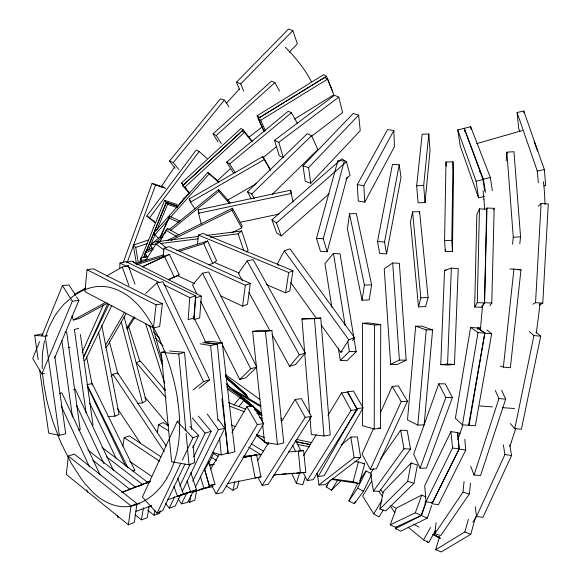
<?xml version="1.0" encoding="UTF-8"?>
<svg xmlns="http://www.w3.org/2000/svg" width="581" height="581" viewBox="0 0 581 581"><rect width="100%" height="100%" fill="white"/><g stroke="black" fill="none" stroke-linecap="round" stroke-linejoin="round"><path stroke-width="0.87" d="M362.573 323.283L362.421 425.648L374.222 429.018L380.417 428.364L380.729 324.677L368.753 322.927L362.573 323.283L374.484 325.048L380.729 324.677M374.222 429.018L374.484 325.048M452.417 251.45L453.543 173.675L452.969 161.809L445.99 161.99L444.588 240.476L445.307 251.551L452.417 251.45L451.807 240.367L452.969 161.809M445.307 251.551L445.337 249.743M474.67 306.979L477.291 302.643L479.456 208.877L486.609 209.16L484.547 302.955L481.802 307.284L474.67 306.979L476.834 214.738L479.456 208.877M481.802 306.681L484.518 302.708L487.009 208.034L494.177 208.325L491.773 303.028L489.885 305.679M440.761 364.628L447.559 364.055L451.364 268.124L458.249 268.611L454.48 364.447L447.581 365.013L440.761 364.628L444.538 270.332L451.364 268.124M119.737 268.299L119.976 263.011L125.954 261.588L195.739 295.947L194.141 317.93L188.171 319.666L189.74 297.595L163.784 284.726M532.908 304.19L535.551 302.672L541.1 203.495L548.275 203.975L542.777 303.173L539.364 305.061M482.52 305.65L480.393 329.964M193.771 319.695L195.427 297.842L201.367 296.157L199.668 317.93L194.613 319.441M506.196 160.981L506.886 152.164L513.967 151.721L520.554 236.859L519.777 243.817M415.647 326.166L407.506 419.925L417.833 425.103L424.145 424.893L432.613 329.885L421.944 326.181L415.647 326.166L426.243 329.885L432.613 329.885M417.833 425.103L426.243 329.885M87.012 269.751L84.942 291.691L153.435 327.829L159.659 326.573L162.36 303.718L93.236 268.807L87.012 269.751L156.1 304.88L162.36 303.718M425.023 202.573L430.034 150.668L428.807 133.964L422.169 134.255L416.664 185.76L418.088 202.791L425.023 202.573L423.672 185.513L428.807 133.964M163.029 257.811L163.987 248.131L169.078 246.613L250.288 283.455L247.506 304.299L242.567 306.143L220.591 295.845M512.558 244.194L513.255 237.244L506.886 152.164M436.113 522.595L434.77 533.823L440.834 535.479L469.375 493.93L470.472 483.21M434.77 533.823L462.955 492.165L464.088 481.453M503.371 367.09L513.938 269.112L520.968 269.809L510.379 367.737L503.371 367.09L500.234 366.015M68.333 456.063L66.328 474.445L128.379 524.788L134.32 522.457L136.956 503.604L74.274 454.102L68.333 456.063L130.979 505.869L136.956 503.604M153.435 327.829L156.1 304.88M197.438 243.976L198.484 235.044L202.972 233.446L292.977 270.695L289.832 290.856L285.576 292.78L266.541 284.668M242.567 306.143L245.32 285.22L250.288 283.455M349.501 213.801L347.445 228.994L362.05 300.195L369.189 299.919L371.651 284.835L356.356 213.597L349.501 213.801L364.418 285.104L362.05 300.195M128.379 524.788L130.979 505.869M285.576 292.78L288.699 272.54L292.977 270.695M122.867 446.281L124.218 437.667L129.425 435.953L160.886 456.804M470.625 327.415L455.388 418.269L462.418 424.842L469.085 425.285L484.801 333.138L477.284 327.982L470.625 327.415L478.04 332.572L484.801 333.138M462.418 424.842L478.04 332.572M135.075 514.773L141.415 519.85L143.463 507.787M149.135 506.588L147.218 517.751L141.415 519.85M157.197 432.7L158.598 424.667L163.167 422.525L168.57 425.851M477.727 329.456L478.032 327.677L480.56 327.909M478.032 327.677L484.823 333.124L468.591 425.248L475.316 425.764L491.657 333.741L486.834 329.928M188.229 501.214L189.711 502.224L191.033 495.135M196.668 490.451L194.838 500.161L189.711 502.224M386.576 253.897L401.013 177.321L399.227 164.786L392.458 164.423L377.512 241.543L379.676 253.403L386.576 253.897L384.513 242.03L399.227 164.786M413.977 483.305L417.419 465.011L411.13 463.013L383.337 491.649L379.843 509.043L385.813 510.91L413.977 483.305L407.637 481.3L379.843 509.043M407.637 481.3L411.13 463.013M231.979 232.647L241.696 227.875L242.11 225.791L232.436 208.245L166.921 240.672M147.639 510.227L154.016 515.245L155.047 510.06M160.196 510.779L159.673 513.364L154.016 515.245M536.038 332.143L540.708 336.188L521.418 429.199L514.781 428.669L533.939 335.549L529.327 331.511M412.583 211.883L410.469 222L418.516 306.862L425.648 306.594L428.081 297.552L419.613 211.629L412.583 211.883L420.833 297.821L418.516 306.862M226.089 485.919L232.981 490.255L234.826 481.62M238.864 480.865L237.389 487.757L232.981 490.255M419.242 213.314L419.613 211.629M44.454 340.924L42.391 353.568L42.195 368.681M160.581 237.019L169.616 216.328L180.103 220.991M241.696 227.875L231.979 210.257L232.436 208.245M327.176 251.755L323.239 238.733L344.373 160.843L337.866 160.654L316.485 238.392L320.509 251.399L327.176 251.755L347.169 176.944M332.194 478.846L353.088 481.772L358.426 461.931L364.686 463.791L359.37 483.617L331.163 479.347M274.007 474.793L273.542 476.507L272.228 477.364M439.57 536.343L435.706 549.735L441.262 551.95L470.777 534.295L475.694 516.538M435.706 549.735L464.858 531.927L468.402 519.254M45.71 336.225L48.862 327.437L53.83 317.604A133.514 79.045 74.2 0 1 57.265 312.317L63.663 304.538L72.356 296.847A168.846 100.491 73.1 0 1 77.084 293.674C84.535 289.084 93.2 286.135 102.024 286.418A97.659 58.158 75.3 0 1 111.937 287.965C136.252 295.17 150.13 318.896 160.051 340.531M305.207 477.023L302.817 484.685L296.361 483.312L299.811 472.23M515.797 428.277L511.382 441.829M462.687 425.394L457.864 439.635M501.592 390.236L505.666 399.14L480.56 475.498L474.06 475.026L498.926 398.566L495.288 390.468M395.952 527.018L395.356 528.681L400.846 531.121L427.311 518.107L431.712 505.434M395.356 528.681L421.457 515.5L425.888 502.834M438.778 383.78L413.65 454.139L420.07 468.17L426.403 468.126L452.396 397.564L445.264 383.881L438.778 383.78L445.83 397.477L420.07 468.17M426.091 497.038L421.733 495.07L396.373 508.114L390.229 524.81L395.719 527.272L421.16 515.441L425.72 502.761M390.229 524.81L415.313 512.805L421.733 495.07M123.361 262.125L152.099 183.407L164.169 187.213M127.283 262.351L155.534 185.07L152.099 183.407M139.476 262.619L164.605 200.343L177.176 204.541M143.921 257.347L166.188 202.232L164.605 200.343M39.544 341.679L32.725 358.426L41.905 373.91L44.294 373.561M41.934 335.818L62.407 285.583L68.965 284.973L75.588 295.322M147.734 257.935L144.996 253.272L145.896 251.079L152.367 247.876M143.703 257.31L166.486 202.508L177.568 206.545M145.453 257.586L146.492 255.088M148.569 250.084L154.815 235.08M156.899 230.076L167.655 204.229L166.486 202.508M41.905 373.91L72.327 301.169L62.407 285.583M54.614 357.983L78.9 300.493L76.539 296.797M213.699 453.078L210.562 459.782L205.732 467.778M373.445 428.495L362.05 454.102L370.3 469.419L376.35 468.816L407.499 401.188L398.421 385.951L392.197 386.365L380.432 412.8M82.095 352.42L103.396 304.894M83.221 358.136L107.805 303.587M159.898 237.636L169.616 216.328M370.3 469.419L401.217 401.645L392.197 386.365M509.791 444.944L511.592 455.526L482.891 517.388L476.536 516.465L504.933 454.524L503.335 444.828M178.861 420.869L177.212 421.53L142.374 497.104L157.066 513.212L162.673 510.583L184.983 464.052M157.066 513.212L180.865 463.26M182.427 459.985L192.957 437.871L198.68 435.481L189.885 426.381M165.469 503.328L169.26 508.143L174.714 496.726M179.776 486.123L190.292 464.103M193.793 456.768L205.086 433.121L211.172 431.298L198.324 416.127M83.366 357.482L108.865 304.4M192.812 447.726L198.68 435.481M180.676 494.707L175.208 506.08L169.26 508.143M182.245 491.453L211.172 431.298M111.893 305.192L85.552 359.755L84.034 360.634M450.936 431.625L424.733 485.687L425.982 501.795L432.366 502.674L459.273 448.939L457.574 432.591L450.936 431.625L452.563 447.98L425.982 501.795M357.787 483.283L348.854 500.931L354.33 503.727L363.466 491.206L371.52 474.728M348.854 500.931L357.613 488.229L366.074 470.98L371.172 473.573M354.33 503.727L355.521 501.294M486.232 209.618L487.009 208.034M464.807 439.309L465.737 450.079L438.423 504.729L432.032 503.734L459.019 448.997L457.705 432.845L460.196 433.244M178.091 498.701L181.497 503.85L187.111 492.557M192.725 481.264L218.383 429.62L224.782 428.386L218.434 419.547M193.763 490.313L187.721 502.376L181.497 503.85M195.376 487.096L224.782 428.386M493.363 209.908L494.177 208.325M352.551 340.466L354.461 337.554L289.941 248.842L284.291 250.796L277.348 263.999L278.401 265.466M160.007 241.536L165.999 230.33L167.589 228.377L178.941 234.906M165.033 233.163L165.89 231.565M166.74 229.974L167.589 228.377M364.774 202.123L394.419 146.746L393.838 130.514L387.563 129.621L357.271 184.649L358.303 201.062L364.774 202.123L363.815 185.695L393.838 130.514M435.656 530.308L428.684 542.683L423.556 539.858L430.536 527.475M166.914 477.945C180.662 454.676 181.497 426.381 177.633 400.302M316.522 473.392L318.177 476.551L356.908 408.596L363.096 407.869L353.459 391.064L347.307 391.732L356.908 408.596M363.096 407.869L324.133 475.665L318.177 476.551M105.662 344.94L124.712 311.99M210.7 469.143L219.291 454.298M231.942 432.431L246.86 406.656L253.236 405.843L263.723 423.665L222.356 492.695L216.147 493.785L211.179 484.598M126.179 313.493L107.144 346.341L105.64 347.351M216.147 493.785L257.318 424.551L263.723 423.665M371.666 481.155L362.653 496.13L373.75 513.894L379.052 516.967L383.177 510.118M373.75 513.894L382.007 500.197M303.485 455.744L316.195 434.784M327.953 415.379L341.599 392.865L347.758 392.131L357.206 409.576L313.152 479.637L307.211 480.589L303.195 472.455M257.841 460.246L268.705 442.555M281.451 421.791L295.148 399.481L301.357 398.646L311.423 416.446L268.211 484.322L262.191 485.411L258.073 477.466M307.211 480.589L351.018 410.375L357.206 409.576M340.481 481.366L331.41 490.226L326.137 486.827L330.342 480.066M331.41 490.226L337.496 480.451M145.41 260.862L155.999 244.005L158.795 241.914L166.696 247.898M161.01 187.264L165.788 179.863A271.668 160.385 -63.4 0 1 173.901 168.091L174.816 166.805M157.836 243.439L158.795 241.914M262.191 485.411L305.185 417.354L311.423 416.446M126.687 328.178L134.015 316.754M127.079 329.558L134.879 317.415M321.213 325.04L340.771 352.253L348.847 339.87L354.461 337.554M476.253 517.163L472.847 522.123M359.733 480.393L366.074 470.98M272.097 334.533L289.599 366.299L295.547 364.548L305.294 353.088L253.12 259.598L247.114 260.949L238.406 273.39L242.35 280.536M373.721 468.765L370.613 473.217L373.416 491.105L379.662 491.301L410.52 449.04L407.208 430.485L400.679 430.187L380.461 459.121M373.416 491.105L403.933 448.764L400.679 430.187M155.054 222.632L146.804 216.052L196.211 150L199.152 151.481L207.083 158.482M146.804 216.052L149.557 217.795L199.152 151.481M179.754 203.858L181.911 200.975M182.993 199.53L184.075 198.085M280.812 420.557L281.865 419.148L280.71 418.059M176.871 207.461L189.631 192.115M238.813 406.693L243.897 400.316L240.069 397.375L233.882 405.139M175.055 168.214L169.529 161.031L220.453 98.843L224.397 100.121L228.987 106.875M169.529 161.031L173.37 162.535L224.397 100.121M338.338 348.019L340.313 360.467L347.024 360.699L356.16 351.672L340.045 253.861L333.458 253.396L324.953 263.563L331.86 307.124M289.599 366.299L299.295 354.824L305.294 353.088M222.378 344.765L239.75 379.502L245.814 377.781L256.817 367.083L208.666 271.923L202.515 273.208L192.485 284.988L196.93 293.877M226.481 103.251L239.336 89.031M158.722 238.268L154.699 234.956L153.74 233.104L207.983 172.339L219.131 182.078M154.699 234.956L169.071 218.863M170.872 216.851L209.204 173.922L207.983 172.339M310.762 183.218L360.235 130.681L358.68 115.111L353.212 113.455L302.999 165.803L305.265 181.345L310.762 183.218L308.555 167.655L358.68 115.111M289.215 52.261L297.37 43.865L292.853 30.619L288.546 29.05L236.511 82.153L239.452 89.416M243.686 91.166L240.766 83.889L292.853 30.619M111.094 376.35L113.004 374.411L117.573 372.828L166.202 445.896M340.313 360.467L349.37 351.418L356.16 351.672M538.217 206.328L541.1 203.495M272.315 194.294L317.851 149.637L311.605 135.656L307.204 133.717L247.506 191.766L251.261 198.934M239.75 379.502L250.709 368.79L256.817 367.083M247.506 191.766L251.784 193.945L311.605 135.656M145.635 293.55L156.768 282.947L162.956 281.683L209.661 379.851L199.087 388.224M183.276 185.092L181.519 183.059L240.977 128.423L243.279 129.962L252.248 141.205M189.798 193.8L182.659 185.608L242.197 130.878L244.434 132.381L252.016 141.786M243.279 129.962L183.567 184.838L181.519 183.059M182.659 185.608L184.642 187.351L244.434 132.381M217.294 180.749L230.621 168.49M326.137 486.827L327.386 485.68M218.028 142.025L213.016 133.848L271.45 81.173L274.907 82.596L279.505 90.999M213.016 133.848L216.306 135.482L274.907 82.596M346.044 178.89L350.096 175.324L346.436 161.75L341.773 158.86L271.937 219.785L276.65 232.828L281.146 235.973L329.144 193.756M281.146 235.973L276.483 222.93L346.436 161.75M246.09 252.147L248.167 250.411L241.66 230.984L206.567 235.421M262.823 157.93L276.716 146.39M233.635 173.305L226.663 162.106L288.249 111.225L291.473 112.794L297.487 123.521M226.663 162.106L229.669 163.893L291.473 112.794M341.12 445.046L350.844 437.072L357.38 436.868L360.678 457.421L325.164 484.67L318.962 484.946L317.284 473.493M248.545 137.53L262.946 126.346M151.735 243.737L165.12 232.887M168.643 230.032L218.667 189.486L230.192 202.754M156.485 241.885L162.796 236.779M170.502 230.534L218.848 191.374L218.667 189.486M210.475 237.273L238.145 233.809L241.66 230.984M193.023 389.982L203.575 381.586L209.661 379.851M318.962 484.946L354.105 457.668L360.678 457.421M311.191 136.506L342.601 112.605L338.788 97.136L334.46 95.291L274.559 140.297L279.149 155.614L283.346 157.691L278.786 142.345L274.559 140.297M133.441 471.249L134.814 470.203L92.212 383.605L87.07 384.629L127.776 467.582M278.786 142.345L338.788 97.136M152.505 249.794L150.668 244.754L154.372 242.016L198.47 236.438M208.426 264.798L212.748 263.505L216.582 260.767L207.628 240.97L176.624 250.731M179.58 251.21L203.735 243.628L207.628 240.97M392.712 262.997L384.237 268.785L390.657 364.352L397.317 364.469L406.141 360.191L399.358 263.295L392.712 262.997L399.387 360.067L390.657 364.352M261.508 125.452L257.122 115.75L323.682 74.666L326.507 76.285L332.797 91.907M326.507 76.285L259.707 117.551L257.122 115.75M294.582 119.032L333.85 94.768L327.59 79.11L324.757 77.447L258.124 118.393L263.948 131.357M258.124 118.393L260.709 120.245L327.59 79.11M137.327 403.425L142.527 402.887L146.085 400.708L124.073 316.645M194.817 208.826L190.495 202.108L189.239 199.007L262.779 156.579L270.325 169.674M190.495 202.108L264.348 159.521L262.779 156.579M227.65 200.162L256.461 183.589M74.535 294.378L85.487 288.103M106.614 276.004L122.257 267.035L128.292 265.677L134.995 284.203M126.723 266.577L128.292 265.677M71.87 315.875L73.351 320.015L105.735 302.367M107.725 303.042L79.234 318.511L73.351 320.015M168.548 279.81L179.173 274.849L169.434 254.333L142.214 266.824M144.996 253.272L153.13 249.256M171.01 240.411L231.979 210.257M142.294 266.882L169.434 254.333M108.015 416.526L114.929 416.17L119.054 414.326L101.806 325.505M168.381 279.57L179.173 274.849M340.771 352.253L342.362 351.592M139.019 503.524C121.509 511.992 101.602 502.739 89.815 488.999A96.54 56.764 74.4 0 1 81.485 479.114L71.122 463.064L62.189 445.264A173.102 106.127 75.2 0 1 58.775 437.311L52.718 421.014L48.55 407.085A135.039 80.977 75.1 0 1 46.458 398.595L43.771 384.302L42.457 372.908M121.64 492.397L150.159 481.315M122.468 492.274L150.203 481.504M139.251 486.115L141.786 485.142M146.855 483.196L149.39 482.223M165.331 351.185L161.191 352.326L171.62 461.793L189.036 464.815L194.671 462.665L193.11 445.62M177.779 478.352L183.4 494.126L177.466 496.334L173.908 486.326M135.874 511.36L151.205 505.855M167.277 499.972L183.4 494.126M148.801 506.712L151.365 505.79M179.507 495.702L196.487 489.776L190.793 472.564M148.642 506.915L151.205 506M179.398 495.898L196.487 489.776M146.855 482.215L150.254 481.075M136.455 263.709L133.26 245.059L148.315 240.055M133.26 245.059L135.722 247.448L147.458 243.533M192.747 492.02L209.741 486.595L204.359 468.526M191.694 492.615L209.741 486.595M135.293 263.752L163.711 254.798M136.448 264.762L164.917 255.822M522.304 130.536L476.696 143.616M183.458 493.915L189.457 492.049M183.255 494.199L190.125 492.071M209.857 485.934L215.006 484.329L208.79 461.924M78.544 430.122L80.178 429.635L66.692 332.02L65.021 332.397M132.294 470.922L134.814 470.203M161.191 352.326L178.759 353.96L184.54 352.333L191.628 429.475M189.74 297.595L195.739 295.947M212.283 452.272L221.274 454.945L227.868 453.151L217.345 344.177L205.057 342.129M226.554 453.107L228.253 453.543L234.862 451.749L222.283 342.797L209.48 341.25L205.304 342.122M215.006 484.329L209.167 485.919L204.367 468.606M59.255 393.533L61.826 392.836L99.954 474.648M39.566 369.443L48.702 433.135L59.335 435.365L65.704 433.709L54.781 356.48M492.354 190.648L490.349 177.481L470.675 126.716L464.132 128.386L483.414 179.217L485.476 192.362M483.414 179.217L490.349 177.481M78.653 328.396L74.404 329.463L86.046 412.677M126.447 262.38L131.524 261.138L201.367 296.157M484.547 196.407L478.541 197.83L460.261 146.151L457.741 129.912L464.292 128.321L483.029 179.609L484.656 190.96M457.741 129.912L476.093 181.265L483.029 179.609M73.685 389.691L75.29 389.306L113.339 470.232M209.421 465.149L213.823 464.146M242.894 457.552L256.57 454.691L260.949 476.841L227.193 483.712M210.671 465.098L214.2 464.299M244.216 457.494L256.57 454.691M262.714 425.394L264.537 442.41L277.457 444.392L283.797 442.969L271.908 330.56L259.017 330.342L252.633 331.366L262.423 422.707M519.821 131.705L518.659 128.299L517.09 112.511L523.771 111.029L544.368 169.558L545.69 185.528L543.947 185.905M538.318 182.601L537.302 171.09L544.368 169.558M198.506 213.278L198.208 209.901L290.594 190.19L291.313 193.488L198.506 213.278L201.389 224.31M240.062 222.349L278.953 214.069M222.283 342.797L215.536 344.221L202.798 342.645M200.125 343.807L210.612 345.579L217.345 344.177M200.547 489.137L212.98 486.609M38.15 359.574L34.678 335.36L45.238 336.239L47.671 335.745M260.949 476.841L255.204 477.996L250.818 455.751M34.678 335.36L41.12 334.068L42.892 334.213M309.964 417.318L311.358 434.465L323.987 436.026L330.19 434.966L320.756 318.025L301.953 318.969L309.666 413.708M252.633 331.366L265.473 331.598L271.908 330.56M146.964 256.918L140.733 257.884L141.147 262.176M140.813 260.397L147.073 259.424M163.755 389.285L165.527 389.016M150.668 244.754L156.914 243.969M160.487 243.526L197.976 238.835M274.334 474.931L305.788 472.375L303.631 450.573L288.365 452.011M301.953 318.969L314.488 318.708L320.756 318.025M72.327 301.169L78.9 300.493M303.631 450.573L298.293 451.11L300.45 472.999M243.555 456.252L261.508 454.567M401.217 401.645L407.499 401.188M274.232 474.721L278.742 474.379M281.444 474.183L286.854 473.784M288.655 473.646L294.066 473.246M296.775 473.043L305.788 472.375M513.255 237.244L520.554 236.859M364.418 285.104L371.651 284.835M420.833 297.821L428.081 297.552M416.664 185.76L423.672 185.513M444.588 240.476L451.807 240.367M445.83 397.477L452.396 397.564M399.387 360.067L406.141 360.191M509.871 268.967L513.938 269.112M517.649 269.686L520.968 269.809M403.933 448.764L410.52 449.04M477.291 302.643L484.547 302.955M484.518 302.708L491.773 303.028M316.485 238.392L323.239 238.733M447.559 364.055L454.48 364.447M377.512 241.543L384.513 242.03M444.538 270.332L446.23 270.455M535.551 302.672L542.777 303.173M479.637 405.966L492.543 406.903M514.519 408.545L502.645 407.651M498.926 398.566L505.666 399.14M354.904 461.626L358.426 461.931M362.893 463.631L364.686 463.791M484.823 333.124L491.657 333.741M169.616 350.968L184.54 352.333M533.939 335.549L540.708 336.188M452.563 447.98L459.273 448.939M504.933 454.524L511.592 455.526M357.271 184.649L363.815 185.695M459.019 448.997L465.737 450.079M297.501 444.501L309.695 446.833M295.351 441.618L310.298 444.559M295.17 441.538L310.167 444.596M296.295 439.389L311.844 442.649M462.955 492.165L469.375 493.93M378.725 427.885L380.417 428.364M353.088 481.772L359.37 483.617M155.534 185.07L165.89 188.338M166.188 202.232L177.96 206.146M302.999 165.803L308.555 167.655M167.655 204.229L177.437 207.787M231.165 425.052L235.414 426.643M256.642 434.595L264.29 437.457M228.282 402.568L245.937 409.256M256.867 413.403L261.908 415.313M229.27 406.017L244.478 411.769M259.678 417.521L262.213 418.48M464.858 531.927L470.777 534.295M236.511 82.153L240.766 83.889M198.484 235.044L288.699 272.54M257.971 413.12L262.125 414.87M214.396 262.452L239.227 273.034M169.216 218.093L178.941 222.414M421.457 515.5L427.311 518.107M415.313 512.805L421.16 515.441M163.987 248.131L245.32 285.22M177.452 275.619L194.541 283.63M119.976 263.011L126.469 266.229M128.902 267.434L159.724 282.715M357.613 488.229L363.466 491.206M432.83 534.382L440.057 538.115M440.115 538.1L433.012 534.324L440.158 538.173M413.628 524.215L419.083 527.134M165.999 230.33L176.646 236.445M261.036 405.814L232.952 389.226L235.799 391.972L260.782 406.715M213.314 453.42L217.94 456.274M251.115 443.673L263.382 451.241M395.741 508.179L391.797 505.731M248.632 447.05L260.927 454.662M158.598 424.667L168.548 430.826M211.404 457.349L216.764 460.668M124.218 437.667L159.448 461.14M226.554 386.924L248.973 402.052L249.808 404.187L227.28 389.001M129.541 461.307L151.83 476.456M271.937 219.785L276.483 222.93M225.421 374.571L259.809 399.408M438.64 537.12L439.396 537.665M155.999 244.005L163.936 250.019M101.944 447.341L147.727 482.375M106.287 456.579L142.759 484.663M87.891 450.05L135.533 487.212M92.742 460.167L130.42 489.739M138.431 502.986L139.847 504.097M149.557 217.795L155.752 222.741M256.352 434.944L268.161 444.545M256.773 435.372L267.899 444.414M426.614 540.991L428.684 542.683M408.123 527.207L423.556 539.858M132.671 261.101L136.041 263.868M153.74 233.104L155.076 234.201M226.859 384.397L247.579 401.558M248.958 402.706L261.624 413.766L249.191 403.475M227.084 385.174L244.354 399.474M240.069 397.375L251.028 406.613M254.449 409.496L261.297 415.27M243.897 400.316L251.42 406.656M254.834 409.54L261.675 415.306M209.204 173.922L218.42 181.976M226.612 378.507L248.08 397.484L246.032 394.673L225.646 376.633M225.428 375.784L244.855 393.126L246.903 395.879L225.421 376.713M153.42 331.925L159.775 338.382M155.461 338.12L163.043 345.818M177.212 421.53L192.957 437.871M227.055 384.114L228.304 385.428L227.069 383.583M510.263 423.534L514.781 428.669M184.642 187.351L189.74 193.204M218.848 191.374L229.27 203.357M185.041 187.126L186.21 188.476M165.411 390.657L140.399 361.055L136.375 362.726L166.151 398.014M394.906 512.66L390.25 506.007M192.238 417.862L205.086 433.121M145.047 397.251L168.345 425.009M173.37 162.535L178.89 169.725M284.291 250.796L348.847 339.87M290.558 282.381L316.456 318.424M207.25 414.021L218.383 429.62M380.301 489.202L382.923 492.891M378.797 491.359L382.363 496.457M113.004 374.411L164.343 451.669M117.587 408.697L140.435 443.259M189.239 199.007L190.198 200.496M229.669 163.893L235.254 172.877M216.306 135.482L221.325 143.681M246.86 406.656L257.318 424.551M264.348 159.521L270.579 170.327M193.182 316.609L200.481 330.618M295.148 399.481L305.185 417.354M247.114 260.949L299.295 354.824M248.908 292.446L269.911 330.567M341.599 392.865L351.018 410.375M251.784 193.945L254.275 198.731M295.533 440.354L300.871 450.754M202.515 273.208L250.709 368.79M292.599 445.387L295.794 451.778M200.561 301.147L221.572 343.153M87.441 386.445L125.627 465.977M89.619 402.996L116.178 458.453M164.568 256.664L174.358 277.268M156.768 282.947L203.575 381.586M291.8 473.609L296.361 483.312M76.59 405.429L103.926 463.74M61.165 405.966L89.416 466.775M86.656 489.819L87.789 492.281M203.735 243.628L212.748 263.505M262.605 127.878L264.065 131.11M260.709 120.245L265.452 130.812M534.106 141.43L536.938 149.244M470.697 466.26L474.06 475.026M122.257 267.035L128.989 285.641M117.275 515.296L118.168 517.838M517.09 112.511L537.302 171.09M238.145 233.809L243.846 250.767M187.024 480.901L190.597 491.722M128.764 327.016L139.854 361.375M145.635 323.704L164.779 383.736M149.695 325.244L162.847 366.596M537.127 149.833L537.498 151.045M200.3 476.195L203.902 488.301M149.106 325.215L149.593 326.958M152.723 326.529L162.281 361.324M109.388 341.773L117.95 374.048M198.208 209.901L199.087 213.285M121.24 321.823L142.527 402.887M290.594 190.19L293.085 202.086M86.671 356.872L92.241 385.174M98.567 332.165L114.929 416.17M135.722 247.448L138.3 262.583M333.458 253.396L345.179 325.571M347.779 341.613L349.37 351.418M470.675 126.716L471.089 129.294M350.844 437.072L354.105 457.668M464.292 128.321L464.807 131.742M476.093 181.265L478.541 197.83M45.238 336.239L59.335 435.365M80.374 334.482L93.025 425.277M61.833 340.459L72.472 417.085M475.243 506.748L476.536 516.465M221.898 398.878L228.253 453.543M265.473 331.598L277.457 444.392M210.612 345.579L217.955 420.884M219.611 437.914L221.274 454.945M523.771 111.029L523.939 112.787M178.759 353.96L185.862 430.572M186.109 433.273L189.036 464.815M314.488 318.708L323.987 436.026M483.988 199.733L484.627 209.145M431.93 501.962L432.032 503.734M445.99 161.99L446.237 166.224M545.072 204.49L544.397 191.527A132.686 46.967 -83.1 0 0 543.467 181.65M511.425 441.938A282.468 90.07 -83.8 0 1 509.907 446.288M426.345 501.069A274.239 78.994 -83.7 0 1 424.834 503.081M539.996 303.543A280.536 89.067 -84.1 0 1 536.212 333.305M479.601 170.872A120.659 38.012 -83.6 0 1 479.884 172.07M483.051 190.808A120.659 38.012 -83.6 0 1 483.929 199.813M285.445 47.352A270.172 101.915 18.1 0 1 311.401 81.703M69.967 347.227A105.517 40.997 4 0 1 68.841 347.612M159.978 340.589A133.507 77.658 75.1 0 1 177.735 400.302M200.394 330.691A134.066 81.035 74.9 0 1 205.601 342.441M166.994 478.054A134.509 78.842 75.7 0 1 138.975 503.4M205.834 467.93A135.431 82.713 75.8 0 1 204.505 469.731"/></g></svg>
